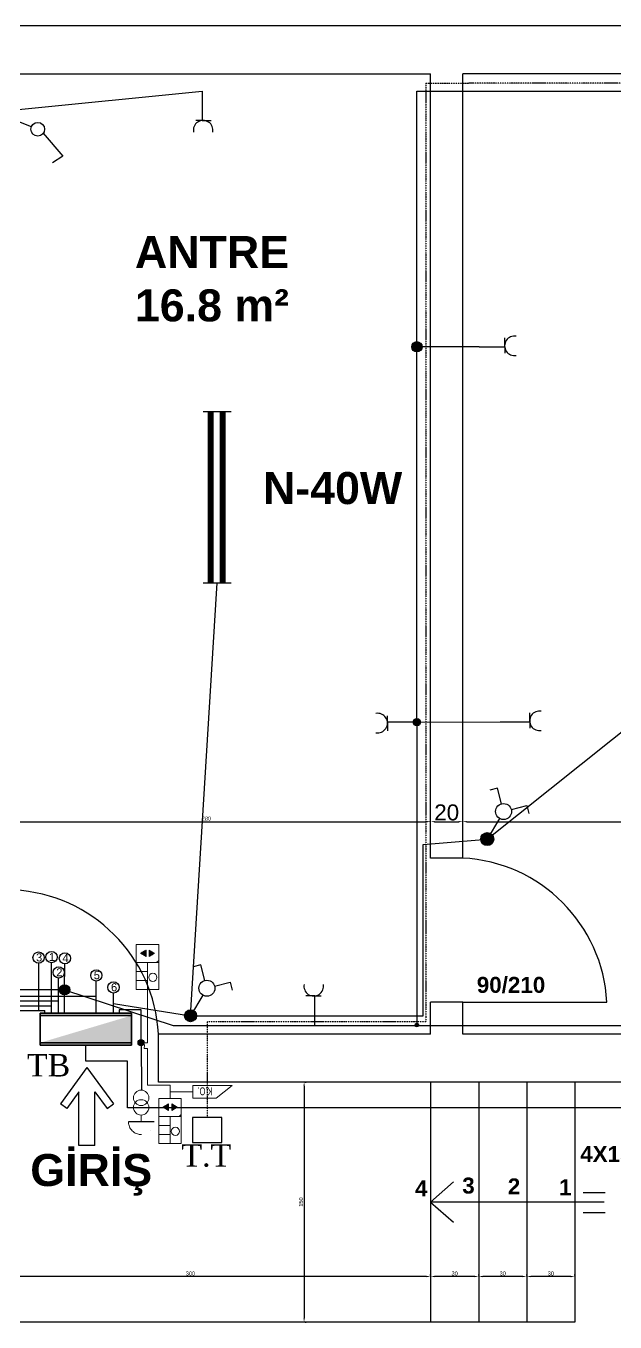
# Model space of a CAD drawing. Header units: millimetres. Extents: x 962 to 8486, y 785 to 4222.
# Drawn here: x 5697 to 6065, y 1527 to 2337 of the extents above; entities that cross this region are included whole.
import ezdxf

# ---------------------------------------------------------------- set-up
doc = ezdxf.new("R2010")
doc.units = ezdxf.units.MM
doc.linetypes.add('DASHDOT', pattern=[25.4, 12.7, -6.35, 0, -6.35])
doc.linetypes.add('DIVIDE', pattern=[1.25, 0.5, -0.25, 0, -0.25, 0, -0.25])
for name, color, linetype in [('00-ANHTR', 21, 'Continuous'), ('H', 3, 'Continuous'), ('hat', 3, 'Continuous')]:
    doc.layers.add(name, color=color, linetype=linetype)
for name, color, linetype, lineweight in [('deha_elk tablo', 4, 'Continuous', 30), ('DİYAFON', 41, 'DASHDOT', 20), ('duvar', 10, 'Continuous', 30), ('K.OTM', 61, 'DASHDOT', 20), ('ZİL', 92, 'DASHDOT', 20)]:
    doc.layers.add(name, color=color, linetype=linetype, lineweight=lineweight)
doc.styles.add('EREN', font='1simpl~1.shx', dxfattribs={"height": 2})
doc.styles.add('MEKAN', font='times.ttf')
doc.styles.get("Standard").update_dxf_attribs({"font": 'arial.ttf'})
doc.dimstyles.new('ISO-25', dxfattribs={"dimtxt": 2.5, "dimasz": 2.5, "dimexe": 1.25, "dimexo": 0.625, "dimtad": 1, "dimtxsty": 'Standard', "dimcen": 2.5, "dimadec": 0, "dimazin": 0, "dimtfac": 1, "dimtmove": 0, "dimatfit": 3, "dimfxl": 1, "dimarcsym": 0})

# ---------------------------------------------------------------- blocks, each defined once
blk = doc.blocks.new('*D102')
at = {"color": 0, "lineweight": -2, "transparency": 16777216}
for p, q in [((6010.12, 1555.58), (6010.12, 1556.2)), ((6040.12, 1555.58), (6040.12, 1556.2)), ((6037.62, 1554.95), (6012.62, 1554.95))]:
    blk.add_line(p, q, dxfattribs=at)
at = {"color": 0, "transparency": 16777216}
for points in [[(6012.62, 1555.37), (6012.62, 1554.53), (6010.12, 1554.95)], [(6037.62, 1555.37), (6037.62, 1554.53), (6040.12, 1554.95)]]:
    blk.add_solid(points, dxfattribs=at)
at = {"layer": 'Defpoints', "color": 0, "transparency": 16777216}
for p in [(6010.12, 1554.95), (6010.12, 1554.95), (6040.12, 1554.95)]:
    blk.add_point(p, dxfattribs=at)
at = {"color": 0, "transparency": 16777216, "insert": (6025.12, 1556.85), "char_height": 2.5, "attachment_point": 5}
blk.add_mtext('30', dxfattribs=at)
blk = doc.blocks.new('*D74')
at = {"color": 0, "lineweight": -2, "transparency": 16777216}
for p, q in [((5980.12, 1555.58), (5980.12, 1556.2)), ((6010.12, 1555.58), (6010.12, 1556.2)), ((6007.62, 1554.95), (5982.62, 1554.95))]:
    blk.add_line(p, q, dxfattribs=at)
at = {"color": 0, "transparency": 16777216}
for points in [[(5982.62, 1555.37), (5982.62, 1554.53), (5980.12, 1554.95)], [(6007.62, 1555.37), (6007.62, 1554.53), (6010.12, 1554.95)]]:
    blk.add_solid(points, dxfattribs=at)
at = {"layer": 'Defpoints', "color": 0, "transparency": 16777216}
for p in [(5980.12, 1554.95), (5980.12, 1554.95), (6010.12, 1554.95)]:
    blk.add_point(p, dxfattribs=at)
at = {"color": 0, "transparency": 16777216, "insert": (5995.12, 1556.85), "char_height": 2.5, "attachment_point": 5}
blk.add_mtext('30', dxfattribs=at)
blk = doc.blocks.new('*D75')
at = {"color": 0, "lineweight": -2, "transparency": 16777216}
for p, q in [((5980.12, 1555.58), (5980.12, 1556.2)), ((5950.12, 1554.33), (5950.12, 1553.7)), ((5977.62, 1554.95), (5952.62, 1554.95))]:
    blk.add_line(p, q, dxfattribs=at)
at = {"color": 0, "transparency": 16777216}
for points in [[(5952.62, 1555.37), (5952.62, 1554.53), (5950.12, 1554.95)], [(5977.62, 1555.37), (5977.62, 1554.53), (5980.12, 1554.95)]]:
    blk.add_solid(points, dxfattribs=at)
at = {"layer": 'Defpoints', "color": 0, "transparency": 16777216}
for p in [(5950.12, 1554.95), (5950.12, 1554.95), (5980.12, 1554.95)]:
    blk.add_point(p, dxfattribs=at)
at = {"color": 0, "transparency": 16777216, "insert": (5965.12, 1556.85), "char_height": 2.5, "attachment_point": 5}
blk.add_mtext('30', dxfattribs=at)
blk = doc.blocks.new('*D76')
at = {"color": 0, "lineweight": -2, "transparency": 16777216}
for p, q in [((5650.12, 1555.58), (5650.12, 1556.2)), ((5950.12, 1555.58), (5950.12, 1556.2)), ((5947.62, 1554.95), (5652.62, 1554.95))]:
    blk.add_line(p, q, dxfattribs=at)
at = {"color": 0, "transparency": 16777216}
for points in [[(5652.62, 1555.37), (5652.62, 1554.53), (5650.12, 1554.95)], [(5947.62, 1555.37), (5947.62, 1554.53), (5950.12, 1554.95)]]:
    blk.add_solid(points, dxfattribs=at)
at = {"layer": 'Defpoints', "color": 0, "transparency": 16777216}
for p in [(5650.12, 1554.95), (5650.12, 1554.95), (5950.12, 1554.95)]:
    blk.add_point(p, dxfattribs=at)
at = {"color": 0, "transparency": 16777216, "insert": (5800.12, 1556.85), "char_height": 2.5, "attachment_point": 5}
blk.add_mtext('300', dxfattribs=at)
blk = doc.blocks.new('*D77')
at = {"color": 0, "lineweight": -2, "transparency": 16777216}
for p, q in [((5871.1, 1674), (5871.1, 1529)), ((5871.73, 1676.5), (5872.35, 1676.5)), ((5871.73, 1526.5), (5872.35, 1526.5))]:
    blk.add_line(p, q, dxfattribs=at)
at = {"color": 0, "transparency": 16777216}
for points in [[(5870.69, 1674), (5871.52, 1674), (5871.1, 1676.5)], [(5870.69, 1529), (5871.52, 1529), (5871.1, 1526.5)]]:
    blk.add_solid(points, dxfattribs=at)
at = {"layer": 'Defpoints', "color": 0, "transparency": 16777216}
for p in [(5871.1, 1676.5), (5871.1, 1526.5), (5871.1, 1526.5)]:
    blk.add_point(p, dxfattribs=at)
at = {"color": 0, "transparency": 16777216, "insert": (5869.2, 1601.5), "char_height": 2.5, "attachment_point": 5, "rotation": 90}
blk.add_mtext('150', dxfattribs=at)
blk = doc.blocks.new('*D103')
at = {"color": 0, "lineweight": -2, "transparency": 16777216}
for p, q in [((5670.12, 1839.84), (5670.12, 1840.47)), ((5672.62, 1839.22), (5947.62, 1839.22)), ((5950.12, 1839.84), (5950.12, 1840.47))]:
    blk.add_line(p, q, dxfattribs=at)
at = {"color": 0, "transparency": 16777216}
for points in [[(5672.62, 1839.63), (5672.62, 1838.8), (5670.12, 1839.22)], [(5947.62, 1839.63), (5947.62, 1838.8), (5950.12, 1839.22)]]:
    blk.add_solid(points, dxfattribs=at)
at = {"layer": 'Defpoints', "color": 0, "transparency": 16777216}
for p in [(5670.12, 1839.22), (5950.12, 1839.22), (5950.12, 1839.22)]:
    blk.add_point(p, dxfattribs=at)
at = {"color": 0, "transparency": 16777216, "insert": (5810.12, 1841.12), "char_height": 2.5, "attachment_point": 5}
blk.add_mtext('280', dxfattribs=at)
blk = doc.blocks.new('*D104')
at = {"color": 0, "lineweight": -2, "transparency": 16777216}
for p, q in [((5950.12, 1839.84), (5950.12, 1840.47)), ((5952.62, 1839.22), (5967.62, 1839.22)), ((5970.12, 1839.84), (5970.12, 1840.47))]:
    blk.add_line(p, q, dxfattribs=at)
at = {"color": 0, "transparency": 16777216}
for points in [[(5952.62, 1839.63), (5952.62, 1838.8), (5950.12, 1839.22)], [(5967.62, 1839.63), (5967.62, 1838.8), (5970.12, 1839.22)]]:
    blk.add_solid(points, dxfattribs=at)
at = {"layer": 'Defpoints', "color": 0, "transparency": 16777216}
for p in [(5950.12, 1839.22), (5970.12, 1839.22), (5970.12, 1839.22)]:
    blk.add_point(p, dxfattribs=at)
at = {"color": 0, "transparency": 16777216, "insert": (5960.12, 1844.95), "char_height": 10, "attachment_point": 5}
blk.add_mtext('20', dxfattribs=at)
blk = doc.blocks.new('*D86')
at = {"color": 0, "lineweight": -2, "transparency": 16777216}
for p, q in [((5970.12, 1839.84), (5970.12, 1840.47)), ((5972.62, 1839.22), (6467.62, 1839.22)), ((6470.12, 1843.6), (6470.12, 1837.97))]:
    blk.add_line(p, q, dxfattribs=at)
at = {"color": 0, "transparency": 16777216}
for points in [[(5972.62, 1839.63), (5972.62, 1838.8), (5970.12, 1839.22)], [(6467.62, 1839.63), (6467.62, 1838.8), (6470.12, 1839.22)]]:
    blk.add_solid(points, dxfattribs=at)
at = {"layer": 'Defpoints', "color": 0, "transparency": 16777216}
for p in [(5970.12, 1839.22), (6470.12, 1844.22), (6470.12, 1839.22)]:
    blk.add_point(p, dxfattribs=at)
at = {"color": 0, "transparency": 16777216, "insert": (6220.12, 1841.12), "char_height": 2.5, "attachment_point": 5}
blk.add_mtext('500', dxfattribs=at)
blk = doc.blocks.new('*D89')
at = {"color": 0, "lineweight": -2, "transparency": 16777216}
for p, q in [((5950.12, 1839.84), (5950.12, 1840.47)), ((5952.62, 1839.22), (5967.62, 1839.22)), ((5970.12, 1839.84), (5970.12, 1840.47))]:
    blk.add_line(p, q, dxfattribs=at)
at = {"color": 0, "transparency": 16777216}
for points in [[(5952.62, 1839.63), (5952.62, 1838.8), (5950.12, 1839.22)], [(5967.62, 1839.63), (5967.62, 1838.8), (5970.12, 1839.22)]]:
    blk.add_solid(points, dxfattribs=at)
at = {"layer": 'Defpoints', "color": 0, "transparency": 16777216}
for p in [(5950.12, 1839.22), (5970.12, 1839.22), (5970.12, 1839.22)]:
    blk.add_point(p, dxfattribs=at)
at = {"color": 0, "transparency": 16777216, "insert": (5960.12, 1844.95), "char_height": 10, "attachment_point": 5}
blk.add_mtext('20', dxfattribs=at)
blk = doc.blocks.new('YENİ ANAHTAR')
at = {"color": 1}
blk.add_line((0, 4.98), (0, 19.98), dxfattribs=at)
for p, q in [((-10.6, -10.63), (-14.14, -7.09)), ((-3.53, -3.56), (-10.6, -10.63)), ((3.54, -3.56), (10.61, -10.63)), ((3.54, -3.56), (10.61, -10.63)), ((3.54, -3.56), (10.61, -10.63)), ((3.54, -3.56), (10.61, -10.63)), ((10.61, -10.63), (14.15, -7.09)), ((10.61, -10.63), (14.15, -7.09)), ((10.61, -10.63), (14.15, -7.09)), ((10.61, -10.63), (14.15, -7.09))]:
    blk.add_line(p, q)
blk.add_circle((0, -0.02), 5)
blk = doc.blocks.new('P2X36')
at = {"layer": 'H', "color": 1}
for p, q in [((-53.5, 9.09), (-53.5, -8.36)), ((53.5, -8.36), (53.5, 9.09))]:
    blk.add_line(p, q, dxfattribs=at)
at = {"layer": 'H', "color": 2}
for points in [[(-53.5, 3.71, 3.8, 3.8, 0), (53.5, 3.71, 1.6, 1.6, 0)], [(-53.5, -3.71, 3.8, 3.8, 0), (53.5, -3.71, 1.6, 1.6, 0)]]:
    blk.add_lwpolyline(points, format="xyseb", dxfattribs=at)

msp = doc.modelspace()

# ---------------------------------------------------------------- hatches: boundary and pattern name
h = msp.add_hatch(color=256)
h.dxf.hatch_style = 1
h.paths.add_polyline_path([(5941.533, 2139.228), (5941.533, 2135.984), (5944.777, 2135.984, 0.4142136)])
h.paths.add_polyline_path([(5941.533, 2139.228, 0.4142136), (5938.289, 2135.984, 0.4142136), (5941.533, 2132.74)])
h.paths.add_polyline_path([(5944.777, 2135.984), (5941.533, 2135.984), (5941.533, 2132.74, 0.4142136)])
h = msp.add_hatch(color=256)
h.dxf.hatch_style = 1
h.paths.add_polyline_path([(5941.533, 1903.737, 0.4142136), (5939.221, 1901.424), (5941.533, 1901.424)])
h.paths.add_polyline_path([(5941.533, 1901.424), (5939.221, 1901.424, 0.4142136), (5941.533, 1899.111)])
h.paths.add_polyline_path([(5943.846, 1901.424, 0.4142136), (5941.533, 1903.737), (5941.533, 1901.424), (5941.533, 1899.111, 0.4142136)])
h = msp.add_hatch(color=256)
h.dxf.hatch_style = 1
h.paths.add_polyline_path([(5987.537, 1831.888, 0.5812835), (5981.349, 1828.364, 0.0208353), (5981.364, 1828.023), (5985.447, 1828.364)])
h.paths.add_polyline_path([(5988.649, 1830.921, 0.0906358), (5987.537, 1831.888), (5985.447, 1828.364)])
h.paths.add_polyline_path([(5989.544, 1828.364, 0.1700777), (5988.649, 1830.921), (5985.447, 1828.364), (5981.364, 1828.023, 0.95918)])
h = msp.add_hatch(color=256)
h.dxf.hatch_style = 1
h.paths.add_polyline_path([(5718.41, 1734.109), (5721.611, 1734.109), (5724.654, 1733.113, 0.0793091), (5724.813, 1734.109, 1)])
h.paths.add_polyline_path([(5721.611, 1734.109), (5718.41, 1734.109, 0.4142136), (5721.611, 1730.908)])
h.paths.add_polyline_path([(5721.611, 1734.109), (5721.611, 1730.908, 0.3242525), (5724.654, 1733.113)])
h = msp.add_hatch(color=2)
h.dxf.hatch_style = 1
h.paths.add_polyline_path([(5763.441, 1701.082), (5763.441, 1718.082), (5706.386, 1701.082)])
h = msp.add_hatch(color=256)
h.dxf.hatch_style = 1
h.paths.add_polyline_path([(5800.442, 1721.64, 0.3857447), (5796.555, 1718.529), (5800.214, 1717.94)])
h.paths.add_polyline_path([(5800.442, 1721.64), (5800.214, 1717.94), (5802.106, 1721.128, 0.1190435)])
h.paths.add_polyline_path([(5802.106, 1721.128), (5800.214, 1717.94), (5803.921, 1717.94, 0.2647954)])
h.paths.add_polyline_path([(5803.921, 1717.94), (5800.214, 1717.94), (5796.555, 1718.529, 0.0399216), (5796.507, 1717.94, 1)])
h = msp.add_hatch(color=256)
h.dxf.hatch_style = 1
h.paths.add_polyline_path([(5941.533, 1713.264, 0.4142136), (5940.382, 1712.113, 0.0391289), (5940.396, 1711.933), (5941.533, 1711.933)])
h.paths.add_polyline_path([(5941.533, 1713.264), (5941.533, 1711.933), (5942.671, 1711.933, 0.0391289), (5942.685, 1712.113, 0.4142136)])
h.paths.add_polyline_path([(5942.671, 1711.933), (5941.533, 1711.933), (5940.396, 1711.933, 0.8546374)])
h = msp.add_hatch(color=256)
h.dxf.hatch_style = 1
h.paths.add_polyline_path([(5771.243, 1701.078), (5769.402, 1701.082), (5769.416, 1699.191, 0.3993185)])
h.paths.add_polyline_path([(5771.243, 1701.078, 0.4170051), (5769.336, 1703.003, 0.4164342), (5767.43, 1701.082), (5769.402, 1701.082)])
h.paths.add_polyline_path([(5769.336, 1699.19, 0.0104004), (5769.416, 1699.191), (5769.402, 1701.082), (5767.43, 1701.082, 0.4119964)])

# ---------------------------------------------------------------- linework, layer by layer
at = {"color": 3, "linetype": 'DIVIDE'}
for p, q in [((5947.045, 2300.722), (5947.045, 1717.177)), ((5947.045, 2300.722), (5973.846, 2300.722)), ((6301.481, 2300.722), (5973.846, 2300.722)), ((5947.045, 1714.19), (5810.621, 1714.19)), ((5810.621, 1714.19), (5810.621, 1667.575)), ((5947.045, 1717.177), (5947.045, 1714.19)), ((5810.621, 1667.575), (5810.621, 1654.372))]:
    msp.add_line(p, q, dxfattribs=at)
at = {"color": 4}
for p, q in [((5692.74, 2284.374), (5807.477, 2295.808)), ((5941.533, 1901.424), (5941.533, 2295.704)), ((5941.533, 2295.704), (5977.95, 2295.704)), ((5977.95, 2295.704), (6258.068, 2295.704)), ((5980.416, 2135.984), (5941.533, 2135.984)), ((5941.533, 1901.424), (5993.585, 1901.648)), ((5941.533, 1901.424), (5941.533, 1711.933)), ((5721.611, 1734.109), (5692.74, 1734.109)), ((5721.611, 1719.582), (5721.611, 1734.109)), ((5721.611, 1734.109), (5789.306, 1711.933)), ((5717.849, 1719.582), (5717.849, 1727.323)), ((5675.607, 1721.175), (5709.144, 1721.175)), ((5680.725, 1724.167), (5713.338, 1724.167)), ((5709.144, 1719.582), (5709.144, 1721.175)), ((5713.338, 1719.582), (5713.338, 1724.167)), ((5789.306, 1711.933), (5877.71, 1711.933)), ((5877.71, 1711.933), (5977.95, 1711.933)), ((5977.95, 1711.933), (6295.237, 1711.933))]:
    msp.add_line(p, q, dxfattribs=at)
for p, q in [((5807.477, 2295.808), (5807.477, 2277.421)), ((5807.477, 2277.421), (5803.516, 2277.421)), ((5807.477, 2277.421), (5812.995, 2277.421)), ((5996.337, 2135.984), (5996.337, 2141.502)), ((5980.416, 2135.984), (5996.337, 2135.984)), ((5996.337, 2135.984), (5996.337, 2132.023)), ((5923.147, 1901.424), (5923.147, 1905.386)), ((6011.971, 1901.648), (6011.971, 1907.166)), ((5941.533, 1901.424), (5923.147, 1901.424)), ((5923.147, 1901.424), (5923.147, 1895.907)), ((5993.585, 1901.648), (6011.971, 1901.648)), ((6011.971, 1901.648), (6011.971, 1897.687)), ((5877.71, 1730.32), (5872.192, 1730.32)), ((5877.71, 1711.933), (5877.71, 1730.32)), ((5877.71, 1730.32), (5881.671, 1730.32))]:
    msp.add_line(p, q)
at = {"color": 1}
for p, q in [((5685.565, 2279.792), (5700.731, 2273.598)), ((5708.102, 2269.423), (5720.44, 2255.112)), ((5720.44, 2255.112), (5714.04, 2250.984)), ((5985.447, 1828.364), (6252.422, 2041.56)), ((5800.214, 1717.94), (5816.851, 1988.393)), ((5945.415, 1825.02), (5985.447, 1828.364)), ((5945.415, 1717.94), (5945.415, 1825.02)), ((5741.392, 1730.005), (5689.156, 1730.005)), ((5741.392, 1719.582), (5741.392, 1730.005)), ((5752.09, 1719.582), (5752.09, 1725.687)), ((5752.09, 1725.687), (5800.214, 1717.94)), ((5769.402, 1721.674), (5755.74, 1721.674)), ((5755.74, 1721.674), (5755.74, 1719.582)), ((5769.402, 1701.082), (5769.402, 1721.674)), ((5800.214, 1717.94), (5945.415, 1717.94))]:
    msp.add_line(p, q, dxfattribs=at)
at = {"color": 7}
for p, q in [((5970.118, 1816.504), (5950.118, 1816.504)), ((5970.118, 1726.504), (5950.118, 1726.504)), ((5970.118, 1726.504), (6060.118, 1726.504)), ((5735.523, 1685.695), (5718.923, 1662.878)), ((5735.523, 1685.695), (5752.124, 1662.878)), ((5730.523, 1670.324), (5722.966, 1659.936)), ((5730.523, 1636.868), (5730.523, 1670.324)), ((5740.523, 1636.868), (5740.523, 1670.324)), ((5740.523, 1670.324), (5748.081, 1659.936)), ((5950.118, 1676.504), (5950.118, 1526.504)), ((5980.118, 1676.504), (5980.118, 1526.504)), ((6010.118, 1676.504), (6010.118, 1526.504)), ((6040.118, 1676.504), (6040.118, 1526.504)), ((5722.966, 1659.936), (5718.923, 1662.878)), ((5748.081, 1659.936), (5752.124, 1662.878)), ((5740.523, 1636.868), (5730.523, 1636.868)), ((5950.118, 1601.504), (5964.44, 1614.16)), ((6059.128, 1607.276), (6045.378, 1607.276)), ((6058.53, 1601.504), (5950.118, 1601.504)), ((5950.118, 1601.504), (5964.44, 1588.847)), ((6059.128, 1594.729), (6045.378, 1594.729)), ((6040.118, 1526.504), (5650.118, 1526.504))]:
    msp.add_line(p, q, dxfattribs=at)
at = {"color": 7, "true_color": 0xffffff}
for p, q in [((5705.333, 1750.77), (5705.333, 1721.175)), ((5713.338, 1724.167), (5713.338, 1750.986)), ((5721.611, 1734.109), (5721.755, 1750.31)), ((5741.392, 1730.005), (5741.37, 1739.632)), ((5752.09, 1725.687), (5752.112, 1732.117)), ((5734.913, 1689.637), (5734.913, 1699.582)), ((5760.768, 1689.637), (5734.913, 1689.637)), ((5760.768, 1660.361), (5760.768, 1689.637)), ((6111.95, 1660.361), (5760.768, 1660.361))]:
    msp.add_line(p, q, dxfattribs=at)
at = {"color": 240, "true_color": 0xed1f24}
msp.add_line((5769.402, 1701.082), (5769.624, 1671.321), dxfattribs=at)
at = {"color": 3}
msp.add_line((5777.433, 1651.687), (5761.433, 1651.687), dxfattribs=at)
at = {"color": 4}
msp.add_lwpolyline([(5317.711, 1959.511), (5305.904, 1959.511), (5305.904, 2132.591), (5685.407, 2132.591), (5685.407, 1727.323), (5717.849, 1727.323)], dxfattribs=at)
at = {"color": 7, "true_color": 0xffffff}
msp.add_lwpolyline([(5717.849, 1727.323), (5717.827, 1741.486)], dxfattribs=at)
at = {"color": 1}
for centre, radius in [((5704.815, 2271.964), 4.263), ((5985.447, 1828.364), 4.097), ((5741.37, 1743.145), 3.513), ((5752.112, 1735.63), 3.513), ((5800.214, 1717.94), 3.707), ((5769.336, 1701.096), 1.907)]:
    msp.add_circle(centre, radius, dxfattribs=at)
at = {"color": 4}
for centre, radius in [((5941.533, 2135.984), 3.244), ((5941.533, 1901.424), 2.313), ((5705.333, 1754.283), 3.513), ((5713.392, 1754.569), 3.513), ((5721.786, 1753.823), 3.513), ((5717.965, 1744.997), 3.513), ((5721.611, 1734.109), 3.201), ((5941.533, 1712.113), 1.152)]:
    msp.add_circle(centre, radius, dxfattribs=at)
for centre, start, end in [((5808.075, 2271.329), 349.276334, 190.723666), ((6002.429, 2136.581), 79.276334, 280.723666), ((5917.055, 1900.827), 259.276334, 100.723666), ((6018.063, 1902.246), 79.276334, 280.723666), ((5877.112, 1736.412), 169.276334, 10.723666)]:
    msp.add_arc(centre, 6.121, start, end)
at = {"color": 7}
for centre in [(5965.118, 1721.504), (5685.118, 1701.504)]:
    msp.add_arc(centre, 95.131, 3.012788, 86.987212, dxfattribs=at)
at = {"layer": 'deha_elk tablo', "color": 4, "lineweight": 35}
for p, q in [((5763.441, 1719.582), (5706.386, 1719.582)), ((5706.386, 1719.582), (5706.386, 1699.582)), ((5763.441, 1699.582), (5763.441, 1719.582)), ((5706.386, 1699.582), (5763.441, 1699.582))]:
    msp.add_line(p, q, dxfattribs=at)
for points in [[(5763.441, 1718.082), (5706.386, 1718.082)], [(5706.386, 1701.082), (5763.441, 1701.082)]]:
    msp.add_lwpolyline(points, dxfattribs=at)
at = {"layer": 'DİYAFON', "linetype": 'Continuous'}
for p, q in [((5766.31, 1762.405), (5766.31, 1734.405)), ((5780.31, 1762.405), (5766.31, 1762.405)), ((5772.401, 1759.021), (5768.932, 1757.018)), ((5769.272, 1756.821), (5770.202, 1757.751)), ((5769.429, 1756.731), (5770.787, 1758.089)), ((5769.507, 1756.686), (5771.08, 1758.258)), ((5769.664, 1756.595), (5771.666, 1758.596)), ((5769.743, 1756.55), (5771.958, 1758.765)), ((5769.9, 1756.459), (5772.401, 1758.961)), ((5769.978, 1756.414), (5772.401, 1758.837)), ((5770.135, 1756.323), (5772.401, 1758.59)), ((5770.213, 1756.278), (5772.401, 1758.466)), ((5770.37, 1756.187), (5772.401, 1758.218)), ((5770.449, 1756.142), (5772.401, 1758.095)), ((5770.606, 1756.051), (5772.401, 1757.847)), ((5770.684, 1756.006), (5772.401, 1757.724)), ((5772.401, 1755.015), (5772.401, 1759.021)), ((5777.811, 1757.017), (5774.341, 1759.021)), ((5774.341, 1759.021), (5774.341, 1755.014)), ((5774.341, 1758.921), (5774.405, 1758.984)), ((5774.341, 1758.673), (5774.562, 1758.894)), ((5774.341, 1758.55), (5774.64, 1758.848)), ((5774.341, 1758.302), (5774.797, 1758.758)), ((5774.341, 1758.178), (5774.875, 1758.712)), ((5774.341, 1757.931), (5775.032, 1758.622)), ((5774.341, 1757.807), (5775.111, 1758.577)), ((5774.341, 1757.56), (5775.268, 1758.486)), ((5774.341, 1757.436), (5775.346, 1758.441)), ((5774.341, 1757.188), (5775.503, 1758.35)), ((5774.341, 1757.065), (5775.581, 1758.305)), ((5774.341, 1756.817), (5775.738, 1758.214)), ((5774.341, 1756.693), (5775.817, 1758.169)), ((5774.341, 1756.446), (5775.974, 1758.078)), ((5774.341, 1756.322), (5776.052, 1758.033)), ((5774.341, 1756.075), (5776.209, 1757.942)), ((5774.341, 1755.951), (5776.287, 1757.897)), ((5774.341, 1755.703), (5776.444, 1757.807)), ((5774.341, 1755.58), (5776.523, 1757.761)), ((5780.31, 1734.405), (5780.31, 1762.405)), ((5780.31, 1751.205), (5766.31, 1751.205)), ((5768.932, 1757.018), (5772.401, 1755.015)), ((5768.958, 1757.003), (5769.031, 1757.075)), ((5769.037, 1756.957), (5769.323, 1757.244)), ((5769.194, 1756.867), (5769.909, 1757.582)), ((5770.841, 1755.916), (5772.401, 1757.476)), ((5770.919, 1755.87), (5772.401, 1757.352)), ((5771.076, 1755.78), (5772.401, 1757.105)), ((5771.155, 1755.734), (5772.401, 1756.981)), ((5771.312, 1755.644), (5772.401, 1756.734)), ((5771.39, 1755.598), (5772.401, 1756.61)), ((5771.547, 1755.508), (5772.401, 1756.362)), ((5771.626, 1755.463), (5772.401, 1756.239)), ((5771.782, 1755.372), (5772.401, 1755.991)), ((5771.861, 1755.327), (5772.401, 1755.867)), ((5772.018, 1755.236), (5772.401, 1755.62)), ((5772.096, 1755.191), (5772.401, 1755.496)), ((5772.253, 1755.1), (5772.401, 1755.249)), ((5772.332, 1755.055), (5772.401, 1755.125)), ((5773.31, 1751.205), (5773.31, 1734.468)), ((5774.341, 1755.332), (5776.68, 1757.671)), ((5774.341, 1755.209), (5776.758, 1757.625)), ((5774.341, 1755.014), (5777.811, 1757.017)), ((5774.467, 1755.087), (5776.915, 1757.535)), ((5774.76, 1755.256), (5776.994, 1757.49)), ((5775.345, 1755.594), (5777.15, 1757.399)), ((5775.638, 1755.763), (5777.229, 1757.354)), ((5776.224, 1756.101), (5777.386, 1757.263)), ((5776.517, 1756.27), (5777.464, 1757.218)), ((5777.102, 1756.608), (5777.621, 1757.127)), ((5777.395, 1756.777), (5777.7, 1757.082)), ((5779.002, 1751.205), (5780.31, 1752.512)), ((5766.31, 1745.605), (5773.31, 1745.605)), ((5766.31, 1740.005), (5773.31, 1740.005)), ((5766.31, 1734.405), (5780.31, 1734.405)), ((5773.31, 1734.405), (5773.31, 1701.074)), ((5769.402, 1701.082), (5773.31, 1701.074)), ((5769.402, 1701.082), (5771.364, 1699.468)), ((5771.364, 1699.468), (5771.356, 1697.514)), ((5771.356, 1697.514), (5773.31, 1697.51)), ((5773.31, 1697.51), (5773.31, 1674.496)), ((5787.446, 1674.496), (5773.31, 1674.496)), ((5787.446, 1666.194), (5787.446, 1674.496)), ((5780.397, 1666.194), (5780.397, 1638.194)), ((5794.397, 1666.194), (5780.397, 1666.194)), ((5786.489, 1662.811), (5783.019, 1660.807)), ((5783.019, 1660.807), (5786.489, 1658.804)), ((5783.046, 1660.792), (5783.118, 1660.864)), ((5783.124, 1660.747), (5783.411, 1661.034)), ((5783.281, 1660.656), (5783.996, 1661.372)), ((5783.359, 1660.611), (5784.289, 1661.541)), ((5783.516, 1660.52), (5784.875, 1661.879)), ((5783.595, 1660.475), (5785.167, 1662.048)), ((5783.752, 1660.384), (5785.753, 1662.386)), ((5783.83, 1660.339), (5786.046, 1662.555)), ((5783.987, 1660.249), (5786.489, 1662.751)), ((5784.065, 1660.203), (5786.489, 1662.627)), ((5784.222, 1660.113), (5786.489, 1662.379)), ((5784.301, 1660.067), (5786.489, 1662.256)), ((5784.458, 1659.977), (5786.489, 1662.008)), ((5784.536, 1659.932), (5786.489, 1661.884)), ((5784.693, 1659.841), (5786.489, 1661.637)), ((5784.771, 1659.796), (5786.489, 1661.513)), ((5784.928, 1659.705), (5786.489, 1661.266)), ((5785.007, 1659.66), (5786.489, 1661.142)), ((5785.164, 1659.569), (5786.489, 1660.894)), ((5785.242, 1659.524), (5786.489, 1660.771)), ((5785.399, 1659.433), (5786.489, 1660.523)), ((5786.489, 1658.804), (5786.489, 1662.811)), ((5791.898, 1660.807), (5788.429, 1662.81)), ((5788.429, 1662.81), (5788.429, 1658.804)), ((5788.429, 1662.71), (5788.492, 1662.774)), ((5788.429, 1662.463), (5788.649, 1662.683)), ((5788.429, 1662.339), (5788.727, 1662.638)), ((5788.429, 1662.092), (5788.884, 1662.547)), ((5788.429, 1661.968), (5788.963, 1662.502)), ((5788.429, 1661.72), (5789.12, 1662.411)), ((5788.429, 1661.597), (5789.198, 1662.366)), ((5788.429, 1661.349), (5789.355, 1662.276)), ((5788.429, 1661.225), (5789.433, 1662.23)), ((5788.429, 1660.978), (5789.59, 1662.14)), ((5788.429, 1660.854), (5789.669, 1662.094)), ((5788.429, 1660.607), (5789.826, 1662.004)), ((5788.429, 1660.483), (5789.904, 1661.958)), ((5788.429, 1660.236), (5790.061, 1661.868)), ((5788.429, 1660.112), (5790.139, 1661.823)), ((5788.429, 1659.864), (5790.296, 1661.732)), ((5788.429, 1659.741), (5790.375, 1661.687)), ((5788.429, 1659.493), (5790.532, 1661.596)), ((5788.429, 1659.369), (5790.61, 1661.551)), ((5788.429, 1659.122), (5790.767, 1661.46)), ((5788.429, 1658.998), (5790.845, 1661.415)), ((5788.429, 1658.804), (5791.898, 1660.807)), ((5788.554, 1658.876), (5791.002, 1661.324)), ((5788.847, 1659.045), (5791.081, 1661.279)), ((5789.433, 1659.384), (5791.238, 1661.188)), ((5789.726, 1659.553), (5791.316, 1661.143)), ((5790.311, 1659.891), (5791.473, 1661.053)), ((5790.604, 1660.06), (5791.552, 1661.007)), ((5791.189, 1660.398), (5791.708, 1660.917)), ((5791.482, 1660.567), (5791.787, 1660.871)), ((5794.397, 1638.194), (5794.397, 1666.194)), ((5794.397, 1654.994), (5780.397, 1654.994)), ((5785.477, 1659.388), (5786.489, 1660.399)), ((5785.634, 1659.297), (5786.489, 1660.152)), ((5785.713, 1659.252), (5786.489, 1660.028)), ((5785.87, 1659.162), (5786.489, 1659.781)), ((5785.948, 1659.116), (5786.489, 1659.657)), ((5786.105, 1659.026), (5786.489, 1659.409)), ((5786.184, 1658.98), (5786.489, 1659.286)), ((5786.34, 1658.89), (5786.489, 1659.038)), ((5786.419, 1658.845), (5786.489, 1658.914)), ((5787.397, 1654.994), (5787.397, 1638.258)), ((5793.089, 1654.994), (5794.397, 1656.302)), ((5780.397, 1649.394), (5787.397, 1649.394)), ((5780.397, 1643.794), (5787.397, 1643.794)), ((5780.397, 1638.194), (5794.397, 1638.194))]:
    msp.add_line(p, q, dxfattribs=at)
for centre in [(5776.681, 1741.901), (5790.768, 1645.691)]:
    msp.add_circle(centre, 2.557, dxfattribs=at)
at = {"layer": 'duvar', "color": 7}
for p, q in [((6500.118, 2336.504), (5270.118, 2336.504)), ((5670.118, 2306.504), (5950.118, 2306.504)), ((5950.118, 1816.504), (5950.118, 2306.504)), ((6470.118, 2306.504), (5970.118, 2306.504)), ((5970.118, 1816.504), (5970.118, 2306.504)), ((5950.118, 1706.504), (5950.118, 1726.504)), ((5970.118, 1706.504), (5970.118, 1726.504)), ((5950.118, 1706.504), (5780.118, 1706.504)), ((5780.118, 1676.504), (5780.118, 1706.504)), ((6470.118, 1706.504), (5970.118, 1706.504)), ((6500.118, 1676.504), (5780.118, 1676.504))]:
    msp.add_line(p, q, dxfattribs=at)
at = {"layer": 'hat', "color": 2}
msp.add_lwpolyline([(5819.822, 1654.372), (5801.42, 1654.372), (5801.42, 1638.781), (5819.822, 1638.781)], close=True, dxfattribs=at)
at = {"layer": 'K.OTM', "linetype": 'Continuous'}
for p, q in [((5801.538, 1670.345), (5787.446, 1670.345)), ((5801.538, 1674.276), (5801.538, 1666.414)), ((5826.107, 1674.276), (5801.538, 1674.276)), ((5816.279, 1666.414), (5826.107, 1674.276)), ((5801.538, 1666.414), (5816.279, 1666.414))]:
    msp.add_line(p, q, dxfattribs=at)
at = {"layer": 'ZİL', "color": 85, "linetype": 'Continuous', "true_color": 0x58ba48}
msp.add_line((5769.433, 1655.984), (5769.433, 1651.687), dxfattribs=at)
for centre in [(5769.391, 1666.641), (5769.391, 1660.686)]:
    msp.add_circle(centre, 4.8, dxfattribs=at)
at = {"layer": 'ZİL', "color": 85, "true_color": 0x58ba48}
msp.add_arc((5769.433, 1651.687), 8, 180, 0, dxfattribs=at)

# ---------------------------------------------------------------- block references
at = {"rotation": 270}
msp.add_blockref('P2X36', (5816.49, 2041.893), dxfattribs=at)
at = {"layer": '00-ANHTR', "rotation": 149.3250856017933}
for p in [(5995.644, 1845.545), (5810.411, 1735.121)]:
    msp.add_blockref('YENİ ANAHTAR', p, dxfattribs=at)

# ---------------------------------------------------------------- texts
at = {"style": 'MEKAN'}
for s, p in [('TB', (5698.061, 1679.997)), ('T.T', (5794.493, 1623.622))]:
    msp.add_text(s, height=14, dxfattribs=at).set_placement(p)
at = {"color": 7}
for s, insert, char_height, width, attachment_point in [('{\\fArial|b1|i0|c162|p34;ANTRE\\P16.8 m²}', (5813.597, 2205.209), 20, 167.02629, 2), ('{\\fArial|b1|i0|c162|p34;N-40W}', (5888.874, 2057.693), 20, 137.3402, 2), ('{\\fArial|b1|i0|c162|p34;90/210}', (6021.649, 1742.227), 10, 36.67569, 3), ('{\\fArial|b1|i0|c162|p34;GİRİŞ}', (5738.191, 1631.508), 20, 167.02629, 2), ('{\\fArial|b1|i0|c162|p34;4X15/30}', (6095.529, 1636.551), 10, 36.67569, 3), ('{\\fArial|b1|i0|c162|p34;4}', (5944.247, 1615.033), 10, 12.56157, 2), ('{\\fArial|b1|i0|c162|p34;3}', (5973.729, 1616.819), 10, 12.56157, 2), ('{\\fArial|b1|i0|c162|p34;2}', (6002.161, 1616.273), 10, 12.56157, 2), ('{\\fArial|b1|i0|c162|p34;1}', (6034.146, 1615.727), 10, 12.56157, 2)]:
    msp.add_mtext(s, dxfattribs=dict(at, insert=insert, char_height=char_height, width=width, attachment_point=attachment_point))
at = {"color": 4, "char_height": 5, "attachment_point": 1}
for s, width, insert in [('3', 1.13622, (5703.744, 1756.902)), ('1', 1.13622, (5711.802, 1757.188)), ('4', 5, (5720.196, 1756.442)), ('2', 1.13622, (5716.376, 1747.615))]:
    msp.add_mtext_dynamic_manual_height_columns(s, width=width, gutter_width=12.5, heights=[0], dxfattribs=dict(at, insert=insert))
at = {"color": 1, "char_height": 5, "attachment_point": 1}
for s, width, insert in [('5', 5, (5739.781, 1745.763)), ('6', 1.13622, (5750.522, 1738.249))]:
    msp.add_mtext_dynamic_manual_height_columns(s, width=width, gutter_width=12.5, heights=[0], dxfattribs=dict(at, insert=insert))
at = {"layer": 'K.OTM', "linetype": 'Continuous', "style": 'EREN', "width": 0.7}
msp.add_text('K.O.', height=4.9138, rotation=180, dxfattribs=at).set_placement((5813.822, 1673.189))

# ---------------------------------------------------------------- dimensions: what is measured, and where the dimension line sits
at = {"color": 7}
for base, p1, p2, override, picture, middle in [((5970.118, 1839.216), (5950.118, 1839.216), (5970.118, 1839.216), {"dimtxt": 10, "dimtmove": 1}, '*D104', (5960.118, 1844.946)), ((5970.118, 1839.216), (5950.118, 1839.216), (5970.118, 1839.216), {"dimtxt": 10, "dimtmove": 1}, '*D89', (5960.118, 1844.946)), ((5650.118, 1554.952), (5950.118, 1554.952), (5650.118, 1554.952), {"dimtmove": 1}, '*D76', (5800.118, 1556.854)), ((5950.118, 1554.952), (5980.118, 1554.952), (5950.118, 1554.952), {"dimtmove": 1}, '*D75', (5965.118, 1556.854)), ((5980.118, 1554.952), (6010.118, 1554.952), (5980.118, 1554.952), {"dimtmove": 1}, '*D74', (5995.118, 1556.854))]:
    dim = msp.add_linear_dim(base=base, p1=p1, p2=p2, angle=180, dimstyle='ISO-25', override=override, dxfattribs=at)
    dim.commit()
    dim.dimension.update_dxf_attribs({"geometry": picture, "text_midpoint": middle})
dim = msp.add_linear_dim(base=(5950.118, 1839.216), p1=(5670.118, 1839.216), p2=(5950.118, 1839.216), angle=180, dimstyle='ISO-25')
dim.commit()
dim.dimension.update_dxf_attribs({"geometry": '*D103', "text_midpoint": (5810.118, 1841.117)})
dim = msp.add_linear_dim(base=(6470.118, 1839.216), p1=(5970.118, 1839.216), p2=(6470.118, 1844.224), angle=180, dimstyle='ISO-25', override={"dimtmove": 1})
dim.commit()
dim.dimension.update_dxf_attribs({"geometry": '*D86', "text_midpoint": (6220.118, 1841.117)})
for base, p1, p2, angle, picture, middle in [((5871.102, 1526.504), (5871.102, 1676.504), (5871.102, 1526.504), 90, '*D77', (5869.201, 1601.504)), ((6010.118, 1554.952), (6040.118, 1554.952), (6010.118, 1554.952), 180, '*D102', (6025.118, 1556.854))]:
    dim = msp.add_linear_dim(base=base, p1=p1, p2=p2, angle=angle, dimstyle='ISO-25', dxfattribs=at)
    dim.commit()
    dim.dimension.update_dxf_attribs({"geometry": picture, "text_midpoint": middle})

doc.saveas('drawing.dxf')
